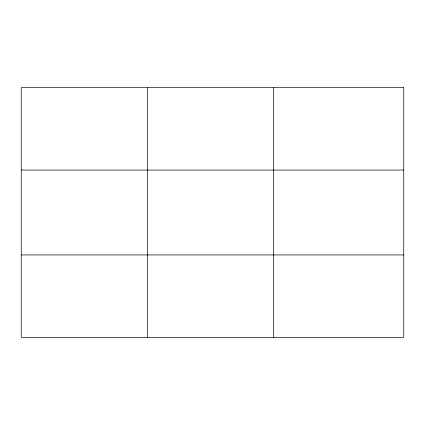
<?xml version="1.0" encoding="UTF-8"?>
<svg xmlns="http://www.w3.org/2000/svg" width="425" height="425" viewBox="0 0 425 425"><rect width="100%" height="100%" fill="white"/><g stroke="black" fill="none" stroke-linecap="round" stroke-linejoin="round"><path stroke-width="0.64" d="M147.475 87.656L147.475 337.344M273.7 87.656L273.7 337.344M21.25 170.053L403.75 170.053M21.25 254.947L403.75 254.947M403.75 87.656L403.75 337.344L21.25 337.344L21.25 87.656L403.75 87.656"/></g></svg>
